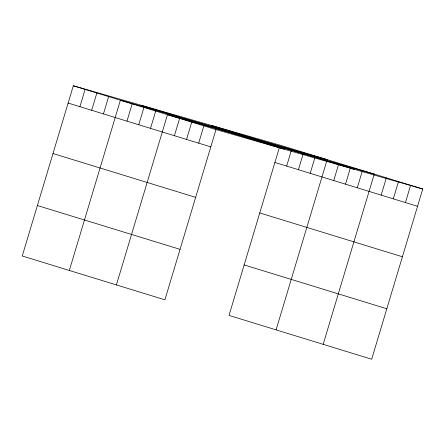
<?xml version="1.0" encoding="UTF-8"?>
<svg xmlns="http://www.w3.org/2000/svg" width="445" height="445" viewBox="0 0 445 445"><rect width="100%" height="100%" fill="white"/><g stroke="black" fill="none" stroke-linecap="round" stroke-linejoin="round"><path stroke-width="0.67" d="M422.75 188.997L280.089 145.181L73.325 85.768L22.25 256.003L164.911 299.819L215.986 129.584L422.75 188.997L371.675 359.232L229.014 315.416L279.288 147.84M79.905 106.678L85.095 89.384M91.676 110.293L96.86 92.999M103.446 113.909L108.63 96.615M69.331 270.46L120.4 100.225L327.164 159.638M126.981 121.135L132.171 103.841M138.751 124.75L143.941 107.456M150.521 128.366L155.711 111.072M116.406 284.922L167.481 114.688L374.245 174.101M174.418 135.708L179.608 118.415M186.544 139.43L191.734 122.136M198.67 143.157L203.86 125.863M286.669 166.091L291.258 150.788M298.439 169.706L303.028 154.404M310.209 173.316L314.799 158.019M276.095 329.873L326.569 161.635M333.744 180.548L338.534 164.583M345.515 184.163L350.304 168.199M357.285 187.779L362.274 171.153M323.17 344.335L374.045 174.763M381.181 195.116L386.371 177.822M393.308 198.843L398.498 181.549M405.434 202.57L410.624 185.276M211.853 125.573L354.52 169.395M141.554 105.376L284.216 149.192M73.325 85.768L215.986 129.584M274.899 162.475L417.56 206.291M68.135 103.062L210.797 146.878M259.758 212.944L402.419 256.765M52.994 153.531L195.655 197.352M244.155 264.942L386.822 308.763M37.391 205.529L180.058 249.35"/></g></svg>
